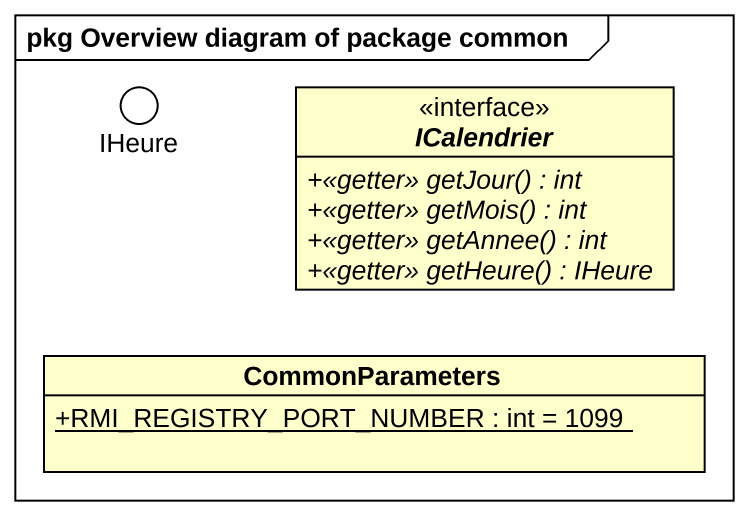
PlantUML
@startuml
mainframe pkg Overview diagram of package common
allowmixing
hide circle
hide empty members
skinparam classAttributeIconSize 0
() IHeure
interface ICalendrier {
  {abstract} +<<getter>> getJour() : int
  {abstract} +<<getter>> getMois() : int
  {abstract} +<<getter>> getAnnee() : int
  {abstract} +<<getter>> getHeure() : IHeure
}
class CommonParameters {
  {static} +RMI_REGISTRY_PORT_NUMBER : int = 1099
}
@enduml
